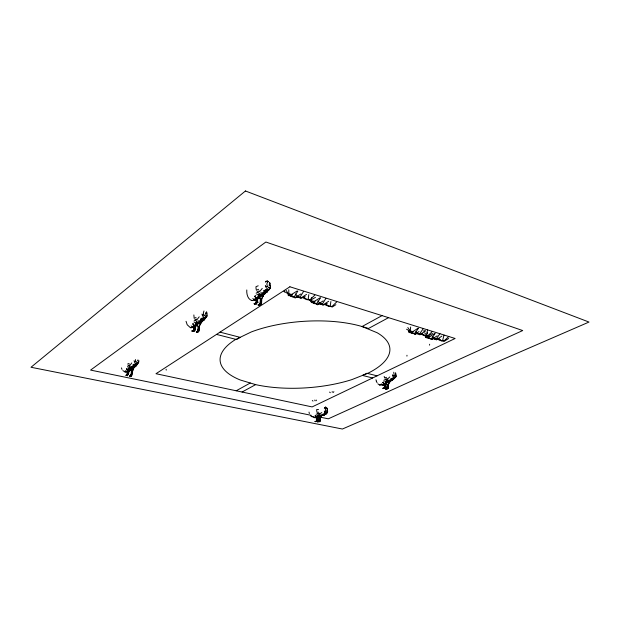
<?xml version="1.0" encoding="UTF-8"?>
<svg xmlns="http://www.w3.org/2000/svg" width="620" height="620" viewBox="0 0 620 620"><rect width="100%" height="100%" fill="white"/><g stroke="black" fill="none" stroke-linecap="round" stroke-linejoin="round"><path stroke-width="0.93" d="M198.803 331.103L198.974 325.95M194.044 328.709L193.673 330.313L194.161 325.306L192.27 326.942L191.161 325.934M131.347 375.457C131.843 376.836 132.649 369.001 133.835 367.637M263.562 294.647L263.57 295.794L262.678 296.639M263.035 294.981L263.027 295.446L260.733 296.058M319.168 415.214L317.789 417.353L317.378 420.011L317.889 421.569L319.525 421.414L318.742 421.554L319.145 417.663M321.679 415.144L321.672 415.888C317.378 420.438 323.865 414.764 320.765 416.036M258.997 293.229L258.982 294.244L256.68 294.856M259.517 293.903L258.641 295.438M316.091 414.16L318.866 414.036L318.835 415.563L317.053 415.617M193.758 330.344L194.238 325.554L193.587 324.632M198.663 331.096L198.718 329.344M260.408 303.746L258.563 305.257L260.137 303.94L260.431 302.498L260.059 303.901C260.966 303.529 261.795 303.537 258.912 304.722C261.857 303.335 259.703 304.381 260.431 298.887M317.781 416.144L319.013 417.702L319.06 420.329L318.773 421.391L317.611 421.646L319.292 421.631L319.292 420.329C319.703 424.165 320.431 418.88 320.308 417.617M131.75 375.519L132.037 370.799M197.617 331.32C198.361 330.282 198.532 331.274 197.71 331.08L198.082 329.755L197.873 331.196M200.462 322.733L200.438 323.183L198.385 323.71M200.996 322.408L201.004 323.477L200.306 324.206M246.791 289.974C246.411 294.019 247.907 300.181 252.689 300.638M196.494 321.175L196.447 322.137L194.386 322.663M196.982 321.796L196.323 323.167M194.099 331.049L194.021 331.274A1.504 0.721 -3.6 0 0 194.099 331.103L194.13 330.917M260.788 303.754L259.974 304.156L260.726 303.963M387.663 388.345L387.206 388.531L387.95 388.19L387.291 388.546L387.329 384.33M410.642 327.019L410.076 332.754L408.712 331.995M198.013 331.901L198.043 332.049A1.496 0.721 -3.7 0 1 197.966 332.274L197.842 332.39M127.534 373.426L127.72 370.504L127.263 369.582M427.428 334.041L427.536 332.274M288.548 294.136L288.835 295.794L288.781 289.757M406.921 356.128L406.983 355.252M131.634 375.511L131.742 373.891M387.531 387.097L387.43 388.43L387.733 388.12M133.316 367.962L131.533 368.776M129.65 365.846L129.51 367.567L127.759 367.978M130.037 367.234C127.015 368.714 130.409 375.712 127.162 374.883M127.34 375.743C127.077 374.992 125.635 375.867 125.883 375.139M386.02 387.686L385.4 383.369M131.13 376.503L131.231 376.41A1.356 0.589 -2 0 0 131.277 376.27L131.277 376.27M131.037 376.495L129.936 376.433L130.316 376.053M260.307 304.815L260.307 305.04A1.581 0.798 -5.9 0 1 260.206 305.234L259.075 304.854M429.559 345.162L429.637 344.255M126.108 375.666L127.472 373.426M392.77 379.866L393.351 378.96L391.507 379.541L390.863 378.921L393.351 378.96L390.825 380.998L395.661 377.208L396.157 375.131L395.545 372.682M137.648 364.235L136.431 363.987L134.54 366.133L134.4 367.435L136.214 365.808L136.431 363.987L134.687 362.468L134.091 360.592M135.4 366.141L135.493 365.126L132.905 365.095L133.688 365.777L135.493 365.126L136.214 365.808M260.082 303.761L259.974 304.156M393.754 372.209L394.173 375.689L395.157 376.642L395.87 376.549L395.947 375.736M193.897 331.39L193.952 330.925M193.797 331.382L193.006 330.832M197.873 331.987L197.764 332.397L196.958 331.832M138.849 360.305C139.058 363.839 134.71 362.452 135.416 359.546M318.866 421.569L319.13 420.329C319.161 422.065 319.37 421.228 319.052 421.321M308.799 294.624L308.21 298.925L307.458 299.716M319.168 420.306L319.075 421.43M256.114 303.792L255.983 304.211L256.076 303.8L255.076 303.692M259.951 305.342L260.206 304.924M330.894 301.506L330.259 305.699L329.429 306.451M387.531 388.228C388.593 388.012 385.981 389.011 387.438 387.198C386.082 389.213 388.306 387.779 387.57 388.562M127.41 375.736L127.449 375.712A1.364 0.589 -1.9 0 0 127.557 375.503L127.503 375.34M256.06 303.025L257.959 302.684L257.339 300.871L257.85 297.236L259.315 294.283L257.812 297.383M317.75 421.554L317.44 417.33M319.781 421.739L319.943 417.609M392.39 374.805L393.057 376.534L394.49 377.921L394.382 378.673L394.754 378.107M127.046 374.697L127.557 370.466L126.984 369.505M327.5 411.401C326.817 414.997 324.221 409.518 325.919 408.185M255.967 302.994L256.385 297.693M193.673 330.313L192.471 331.297L192.983 331.01M387.446 388.174L387.903 388.174L387.167 388.476C388.368 387.585 386.043 389.445 385.904 388.756M131.378 371.101C131.254 375.712 131.696 375.131 129.975 376.1L131.145 375.301L130.084 376.014L130.959 375.449L131.254 374.209L131.494 371.295L130.952 370.241M284.355 291.997L284.526 290.881M130.805 375.635L131.254 374.209L130.998 375.673M260.478 302.328L260.214 303.971L260.772 303.676M194.153 328.74L194.114 330.204M256.324 303.823L256.308 303.878A1.589 0.806 -5.8 0 1 256.207 304.071L256.06 304.203M315.278 415.865L316.502 417.423L316.386 421.298L316.58 417.43L315.836 416.353M197.625 330.995L198.152 326.337M316.425 421.143L316.619 420.058L316.262 421.29L314.952 421.592M255.076 303.839L254.619 304.118L256.037 302.839L256.378 301.32M384.416 388.291L384.478 388.407A1.225 0.496 -9.6 0 1 384.361 388.531L384.152 388.608M384.439 387.578L384.493 383.803L383.617 382.935M198.106 329.608L197.827 331.367M386.903 389.283L387.113 389.205A1.225 0.496 -9.7 0 0 387.229 389.073L387.043 389.058M427.312 335.808L426.901 337.885L425.421 337.086M203.197 320.431L204.034 320.098L203.461 319.192L202.29 320.377L201.756 322.09L204.592 317.851L206.452 317.115L207.111 315.425M318.742 421.554L316.448 421.174M265.166 289.757L269.413 289.292L270.522 287.006M198.082 329.755L197.788 331.111L196.416 332.266L196.966 331.964M201.996 314.053L202.701 316.115L204.592 317.851L204.034 320.098M131.239 374.093L130.998 375.441M131.269 375.689L131.138 375.294M126.496 368.947L126.976 368.381M128.712 370.101L129.805 367.59L129.859 368.156M384.447 387.856L384.702 386.516L384.726 387.733M316.014 421.678L315.022 421.585L315.627 421.461M438.782 339.396L439.053 338.466M132.486 370.899L133.773 368.474L133.346 369.163M427.552 329.964L426.296 335.211L425.18 335.792L423.863 334.986M267.189 292.02L266.801 290.951L264.531 291.788L263.647 290.943L268.103 289.478L267.189 292.02L266.368 292.338L268.103 289.478L266.143 287.603L265.344 285.417M134.021 364.188L136.431 363.987L137.005 364.831L138.927 361.646M384.532 387.872L386.159 387.756L385.516 386.245C383.966 384.904 388.98 379.797 386.206 381.843M385.787 383.4L387.159 381.23L387.082 379.642M443.998 335.11L442.703 340.256L441.549 340.806L440.169 339.985M324.33 408.371L325.678 406.798M193.874 330.367L195.393 330.088L194.912 328.344L195.463 324.911L196.765 322.168L195.447 325.035M194.192 330.382C194.928 329.499 193.269 330.065 194.432 329.848M192.727 323.919L193.409 323.19M199.438 326.066L200.764 323.214L199.392 325.911L198.974 331.181L198.067 331.39M196.594 331.785C194.494 332.483 201.547 329.313 196.718 331.808L198.454 330.871M192.471 331.274L192.89 330.84M254.564 304.094L254.758 303.335M408.735 331.94L409.146 331.065M260.524 304.226L260.803 303.653M267.708 281.844C266.112 283.526 266.988 287.393 269.382 287.812L270.576 286.068L269.545 282.418M258.865 304.87L258.679 305.257L259.144 304.939M265.453 282.162L265.841 281.387L267.67 280.697M131.239 375.503L131.487 375.301M383.718 388.213L383.144 388.57L384.478 387.647L384.369 383.772L382.982 382.532M386.469 388.887L385.904 389.236L387.5 388.213M326.275 413.447L325.903 414.067L326.841 413.432L327.647 411.664L327.058 408.324M383.113 388.538L383.3 388.167M385.873 389.205L387.903 388.174M203.98 311C201.113 316.409 209.428 318.533 206.553 311.697M425.436 337.04L425.893 336.195M198.974 323.477L200.795 322.47L202.29 320.377L197.749 321.036M392.181 378.107L394.49 377.921L393.297 379.541M254.657 296.298L255.533 295.453M387.306 382.486L392.158 379.866L388.035 380.285M261.857 298.577L263.368 295.484L261.841 298.398L261.516 303.963L260.741 304.211M327.275 412.502C327.639 411.455 327.081 413.486 326.724 412.757M129.944 375.906L129.41 376.27L129.975 376.1M191.999 331.049L192.301 330.654M254.371 303.444L254.13 303.831L254.456 303.374M258.997 304.544L258.168 304.994L258.463 304.536M258.129 304.963L258.377 304.606M192.27 330.724L192.014 331.072L192.44 330.739M256.254 302.49L256.339 302.421A1.302 0.419 12.5 0 1 256.572 302.382L256.812 302.389M254.456 303.467L254.223 303.831L254.983 303.397M258.222 304.986L258.749 304.839M383.315 388.26L382.889 388.415L383.144 388.081M385.834 388.794L386.028 388.918M317.548 421.631L318.137 421.724L317.502 421.623M395.157 376.642L395.661 377.208L395.963 376.154M317.533 421.887L318.541 421.716M261.408 295.794L260.299 297.422L260.4 295.624L266.801 290.951L263.647 290.943M260.571 303.854L260.144 303.94M129.859 365.529L131.75 362.956M297.871 290.981L294.655 296.252L292.384 296.817L289.687 295.748M317.773 417.33L318.951 415.671M303.544 291.431L300.328 296.685L298.034 297.251L296.585 296.685M315.967 400.814L316.51 400.094M320.37 297.988L317.169 303.134L314.859 303.676L312.658 302.808M325.88 298.414L322.671 303.552L320.354 304.087L318.874 303.506M333.328 392.413L333.893 391.67M196.904 319.812L199.229 316.797M259.548 291.726L262.245 288.416M418.546 328.127L415.106 333.111L412.703 333.506L410.347 332.615M423.375 328.461L419.934 333.421L417.516 333.824L415.943 333.227M435.248 333.343L431.822 338.226L429.412 338.597L427.033 337.699M439.96 333.653L436.534 338.52L434.116 338.9L432.52 338.303M135.214 366.676L137.477 364.204M202.57 321.3L205.29 318.409M429.637 336.459L428.265 337.644L426.622 335.931M323.919 413.835L326.035 413.811L324.361 414.982L322.524 415.276L326.035 413.811L324.81 412.641L324.299 411.014M268.375 290.284L264.5 294.26L265.453 292.26L260.439 293.035M412.928 331.328L411.455 332.506L407.805 327.538M386.314 388.887L386.958 388.988M387.353 379.277L389.763 376.96M122.861 370.597L124.938 371.907L128.503 372.015L130.502 370.156L131.037 368.536L134.54 366.133L130.619 366.622M192.588 330.824L192.099 331.072M195.261 326.996L197.106 325.329L197.951 323.353L202.29 320.377L196.664 322.919M125.232 370.659L126.255 371.543L128.309 369.698L131.037 368.536L131.541 369.721L134.54 366.133L129.588 368.365M324.865 414.579L322.671 414.323L323.221 414.85L324.942 414.509L324.361 414.982M257.106 299.692L259.238 297.84L260.4 295.624L258.153 295.849M252.836 298.522L253.991 299.607L256.169 297.763M438.526 338.427L436.433 339.915L434.139 338.489L432.225 336.358M418.965 331.506L415.702 333.971L412.401 333.374L408.588 331.227M433.853 338.125L431.737 339.613L429.435 338.195L427.513 336.055M382.904 382.354L383.811 381.858M422.081 333.358L419.887 334.854L415.85 331.537M417.291 333.048L415.082 334.544L411.029 331.219M388.515 384.144L389.903 381.161M388.244 382.052L392.158 379.866L386.609 381.672M386.058 388.841L387.826 388.236M314.805 295.104L310.171 299.584L306.931 299.669L303.537 298.243M336.699 301.948L332.142 306.334L328.918 306.404L325.523 304.986M432.07 331.754L427.854 335.746L424.731 335.753L421.36 334.374M448.748 336.559L444.207 340.767L441.107 340.767L437.743 339.396M260.679 303.761L260.005 304.11L260.702 303.792L259.997 303.994L260.571 303.769L260.214 303.986L260.462 299.173L259.238 297.833M335.893 304.676L332.312 306.993L328.833 306.079L325.678 303.986M260.485 303.676L259.989 304.033L260.64 303.676M385.516 383.454L387.585 381.998L385.779 382.122M315.069 301.274L312.961 302.421L310.837 300.421M319.447 414.082L321.78 412.532M377.828 383.78L379.487 384.974L383.741 385.121L387.585 381.998L386.136 382.524M384.873 383.873L382.935 385.121L381.238 383.896M382.083 384.71L384.036 383.462M320.362 303.32L317.533 304.831L313.48 301.8M292.578 294.368L290.323 295.5L288.091 293.446L286.045 290.307M383.741 385.121L384.439 384.695M380.959 384.555L379.487 384.974M298.104 296.492L295.128 298.003L290.935 294.895M395.328 374.79L395.513 373.813M385.082 387.539L384.656 387.523L385.167 387.454M319.269 421.352L318.858 421.383M260.416 303.785L259.989 304.071M236.204 390.778L250.271 383.005M242.079 392.026L255.642 384.625A85.087 33.263 -4 0 0 351.788 379.634L367.551 373.426A85.087 33.263 -4 0 0 377.092 332.715L362.057 326.531A85.087 33.263 -4 0 0 251.286 331.948L235.236 339.706A85.087 33.263 -4 0 0 240.289 379.998L255.642 384.625M382.044 315.619L362.057 326.531L368.544 328.453L388.562 317.657M261.462 295.717L263.554 294.632L265.453 292.26L259.059 295.143M441.851 336.11L437.069 339.357L433.822 338.776M437.17 335.808L432.373 339.062L429.118 338.474L425.343 336.35M425.405 330.995L420.515 334.281L417.214 333.692M434.558 333.545L429.745 336.753L426.482 336.141M417.857 328.344L412.928 331.599L409.611 330.971L406.557 329.212M205.677 318.316L205.274 317.889L205.034 318.936L204.592 317.851L200.531 319.176L201.384 319.951L203.461 319.192L200.531 319.176M193.959 321.044L196.098 320.3M136.431 363.987L132.905 365.095M323.206 300.839L318.068 304.156L314.479 303.521L310.442 301.204M328.67 301.258L323.562 304.567L319.974 303.932M256.106 293.175L258.548 292.307M300.917 293.942L295.639 297.305L291.981 296.662L287.889 294.306M306.544 294.384L301.289 297.74L297.639 297.096M320.23 297.747L314.356 301.351L310.744 300.669L308.31 299.251M297.019 291.075L291.687 294.399L288.013 293.702L283.898 291.292M127.472 366.451L128.828 365.955M194.696 319.928L196.587 319.067M256.99 291.935L259.191 290.935M448.702 338.466L444.199 341.31L441.107 340.496L438.216 338.605M432.489 333.428L427.87 336.296L424.716 335.474L421.794 333.552M317.541 416.826L323.803 415.075L320.013 414.989M258.649 296.391L260.4 295.624L255.2 300.219L251.526 300.553M195.579 324.384L197.951 323.353L198.059 324.074M258.602 289.284L256.385 290.245L256.037 288.463L255.959 286.704L258.183 285.804M394.49 377.921L390.863 378.921M196.059 317.51L194.161 318.331L193.866 314.952M128.061 365.506L129.58 364.854M388.988 382.54L389.941 381.935L388.554 384.044L388.446 388.492L388.19 384.067M128.503 372.015L129.565 371.566M127.604 364.056L129.131 363.436M387.159 388.446L387.771 388.221M315.471 297.368L310.38 300.266L306.822 299.328L303.614 297.205M316.727 417.144L315.092 417.779L310.496 415.826M319.23 416.074L315.092 417.779L313.604 416.803M314.332 417.485L316.804 416.547M383.733 380.269L386.353 379.572M326.035 413.811L322.671 414.323M127.425 374.542L127.635 374.433M130.898 375.526L131.378 375.286M385.067 379.231L387.066 378.665M131.921 371.217L130.758 370.31M319.556 415.896L323.803 415.075L318.835 415.702M386.562 377.355L384.555 377.89L384.199 376.456M384.857 381.502L386.795 381.137L386.725 379.548M387.647 382.199L389.562 381.463M327.213 303.389L323.02 305.242L320.253 303.591L317.711 300.847M305.187 296.592L300.77 298.437L297.902 296.74L295.291 293.934M315.216 415.811L316.068 415.687M257.331 297.244L257.719 302.56M261.384 298.437L261.353 303.878M315.177 415.842L316.642 417.384M384.679 387.515L385.229 387.469M194.975 324.919L195.145 329.987M128.27 370.008L128.239 374.674M127.999 370.466L126.573 369.071M311.945 416.772L312.666 416.656M326.988 411.099L327.213 410.091M318.765 421.445L319.455 421.399M384.772 383.772L382.865 382.463M423.514 330.964L425.243 330.708M388.353 388.507L387.756 388.562L387.663 387.182L387.748 388.407M260.896 303.575L260.26 303.653A1.302 0.419 12.4 0 1 260.578 303.552L260.811 303.552M318.184 416.012L318.579 415.974M197.664 331.103L198.206 331.057M260.617 299.158L258.904 297.801M201.872 318.099L204.592 317.851M195.897 323.539L197.951 323.353L193.463 327.492L190.371 327.647L187.201 324.764L186.039 321.307M194.386 325.547L193.277 324.539M129.239 368.675L131.037 368.536L127.371 372.008L126.255 371.543M138.291 362.065L138.648 362.522L137.5 362.584L138.229 363.235L137.051 362.576M131.37 375.209L130.967 375.224L131.44 375.224M265.67 286.556L267.561 286.479M384.206 388.322L383.524 388.26M202.275 315.138L204.026 315.069M320.106 415.873L321.346 415.85M319.509 417.702L319.091 417.71M317.37 413.579L319.222 413.509M134.315 361.576L135.858 361.538M392.677 375.72L394.173 375.689M316.533 421.05L316.89 421.166M318.835 412.285L316.975 412.315L316.735 410.936L316.665 409.533L318.533 409.549M395.498 374.906L395.351 373.69M124.938 371.907L126.038 371.915M194.649 327.554L192.27 326.942M190.371 327.647L191.526 327.701M324.508 411.882L325.88 411.951M205.569 314.022L206.181 313.922L206.011 312.906M316.812 421.104L317.045 421.15M206.6 315.758L206.855 316.363L205.794 316.293L206.452 317.115L205.321 316.262M256.393 300.312L253.991 299.607M387.182 388.329L387.275 384.501L386.151 383.571M269.158 285.378L269.77 285.301L269.553 284.224M256.417 297.98L255.246 296.964M268.607 281.728L265.841 281.387L268.135 281.681M326.469 407.937L324.554 407.681L326.182 407.983M288.122 295.306L288.788 295.399M137.927 362.413L138.648 362.522M270.165 287.277L270.312 287.982L269.382 287.812L269.933 288.765L268.91 287.765M311.263 415.33L90.582 370.094L265.872 242.017L522.714 330.553L328.313 418.818L319.788 417.074M372.597 377.975L362.468 375.425L366.916 373.263L377.053 375.844M216.519 334.413L236.6 339.543L240.134 337.342L220.007 332.149M287.944 293.508L288.61 293.702M206.228 316.123L206.855 316.363M269.808 287.641L270.312 287.982M312.294 400.505L313.03 401.101M329.584 392.096L330.328 392.708M137.291 360.561L137.934 359.964M254.681 296.492L256.246 297.933M386.268 383.501L387.275 384.501M192.781 324.082L194.068 325.515M197.268 325.585L198.121 326.577M424.739 332.777L425.677 334.351M376.309 381.207L377.069 382.656M269.615 282.565L270.088 283.603M121.396 367.892L122.024 369.381M311.139 302.033L311.496 302.7L311.565 297.685M326.895 407.968L327.197 408.727M268.987 290.098L268.786 289.54L268.367 290.726L268.103 289.478M375.96 379.758L376.433 381.285M309.008 412.091L309.357 413.548M166.114 369.257L166.245 370.132M388.159 386.919L388.291 388.415M327.073 409.998L327.135 411.192M269.32 284.053L269.398 285.549M319.819 420.275L319.889 421.755M314.859 399.985L314.867 400.745M261.183 302.033L261.206 303.87M205.778 312.751L205.794 314.177M332.219 391.561L332.219 392.336M198.346 329.731L198.338 331.375L198.346 329.731M193.897 329.832L194.463 329.801L193.921 329.817M245.442 190.975L31 367.265L342.403 429.025L589 322.059L245.442 190.975M198.067 330.886L197.641 331.204L198.152 330.971M289.889 286.781L155.976 373.721L312.116 406.921L455.119 338.489L289.889 286.781"/></g></svg>
